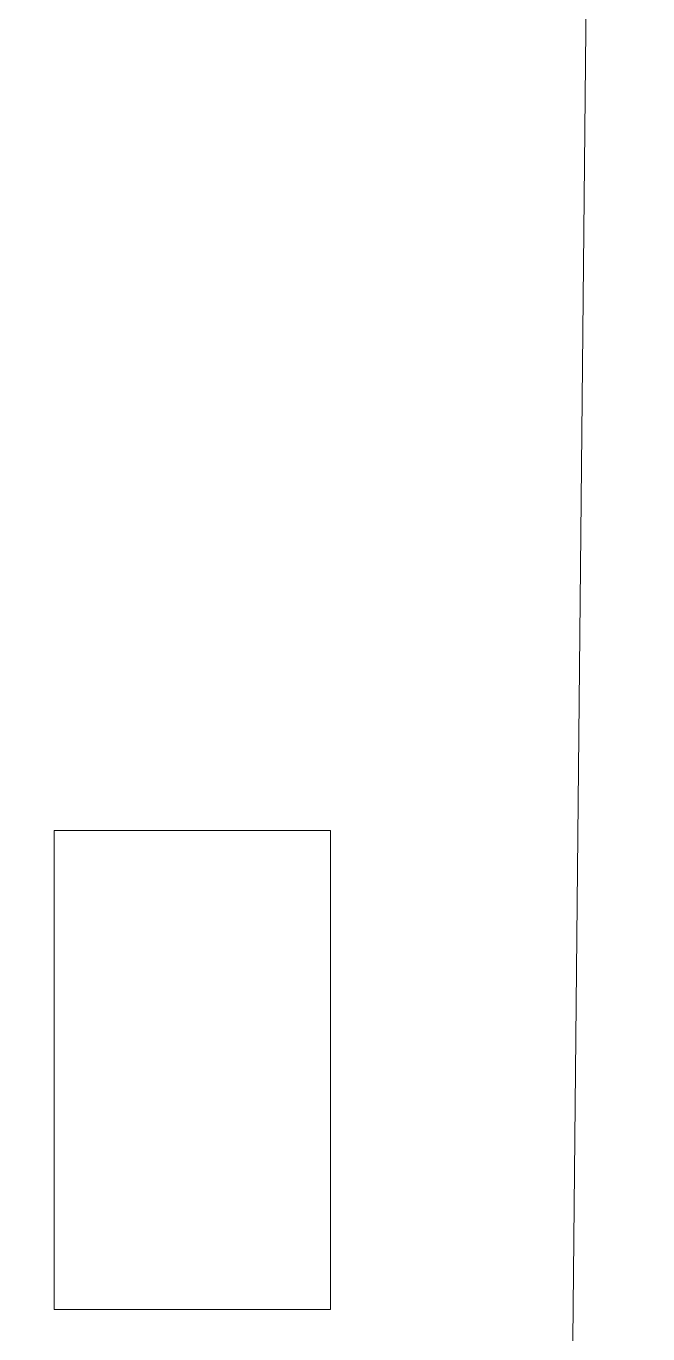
# Model space of a CAD drawing. Header units: millimetres. Extents: x 1 to 3601, y 1 to 1248.
# Drawn here: x 1409.99 to 1416.97, y 1008.2 to 1022.87 of the extents above; entities that cross this region are included whole.
import ezdxf

# ---------------------------------------------------------------- set-up
doc = ezdxf.new("R2010")
doc.units = ezdxf.units.MM
doc.layers.get('0').update_dxf_attribs({"lineweight": 5})
doc.layers.add('TALL 1', color=4, linetype='Continuous', lineweight=5)

msp = doc.modelspace()

# ---------------------------------------------------------------- linework, layer by layer
at = {"lineweight": 9}
msp.add_open_spline([(1406.402, 1057.866), (1405.249, 1060.385), (1405.97, 1063.366), (1408.147, 1065.079), (1408.147, 1065.079), (1410.324, 1066.792), (1413.391, 1066.792), (1415.568, 1065.078), (1415.568, 1065.078), (1417.745, 1063.365), (1418.466, 1060.384), (1417.312, 1057.865), (1417.312, 1057.865), (1416.845, 1056.844), (1416.596, 1055.636), (1416.585, 1054.513), (1416.585, 1054.513), (1416.585, 1054.513), (1415.849, 980.224), (1415.849, 980.224), (1415.849, 980.224), (1415.827, 978.03), (1414.042, 976.263), (1411.849, 976.264), (1411.849, 976.264), (1409.655, 976.264), (1407.871, 978.031), (1407.849, 980.225), (1407.849, 980.225), (1407.849, 980.225), (1407.126, 1054.514), (1407.126, 1054.514), (1407.126, 1054.514), (1407.115, 1055.637), (1406.869, 1056.845), (1406.402, 1057.866)], degree=3, knots=[0, 0, 0, 0, 0.1, 0.1, 0.1, 0.1, 0.2, 0.2, 0.2, 0.2, 0.3, 0.3, 0.3, 0.3, 0.4, 0.4, 0.4, 0.4, 0.5, 0.5, 0.5, 0.5, 0.6, 0.6, 0.6, 0.6, 0.7, 0.7, 0.7, 0.7, 0.8, 0.8, 0.8, 0.8, 1, 1, 1, 1], dxfattribs=at)
at = {"layer": 'TALL 1', "lineweight": 9}
msp.add_open_spline([(1413.405, 1008.472), (1413.405, 1008.472), (1413.405, 1013.846), (1413.405, 1013.846), (1413.405, 1013.846), (1413.405, 1013.846), (1410.305, 1013.846), (1410.305, 1013.846), (1410.305, 1013.846), (1410.305, 1013.846), (1410.305, 1008.472), (1410.305, 1008.472), (1410.305, 1008.472), (1410.305, 1008.472), (1413.405, 1008.472), (1413.405, 1008.472)], degree=3, knots=[0, 0, 0, 0, 0.2, 0.2, 0.2, 0.2, 0.4, 0.4, 0.4, 0.4, 0.6, 0.6, 0.6, 0.6, 1, 1, 1, 1], dxfattribs=at)

doc.saveas('drawing.dxf')
